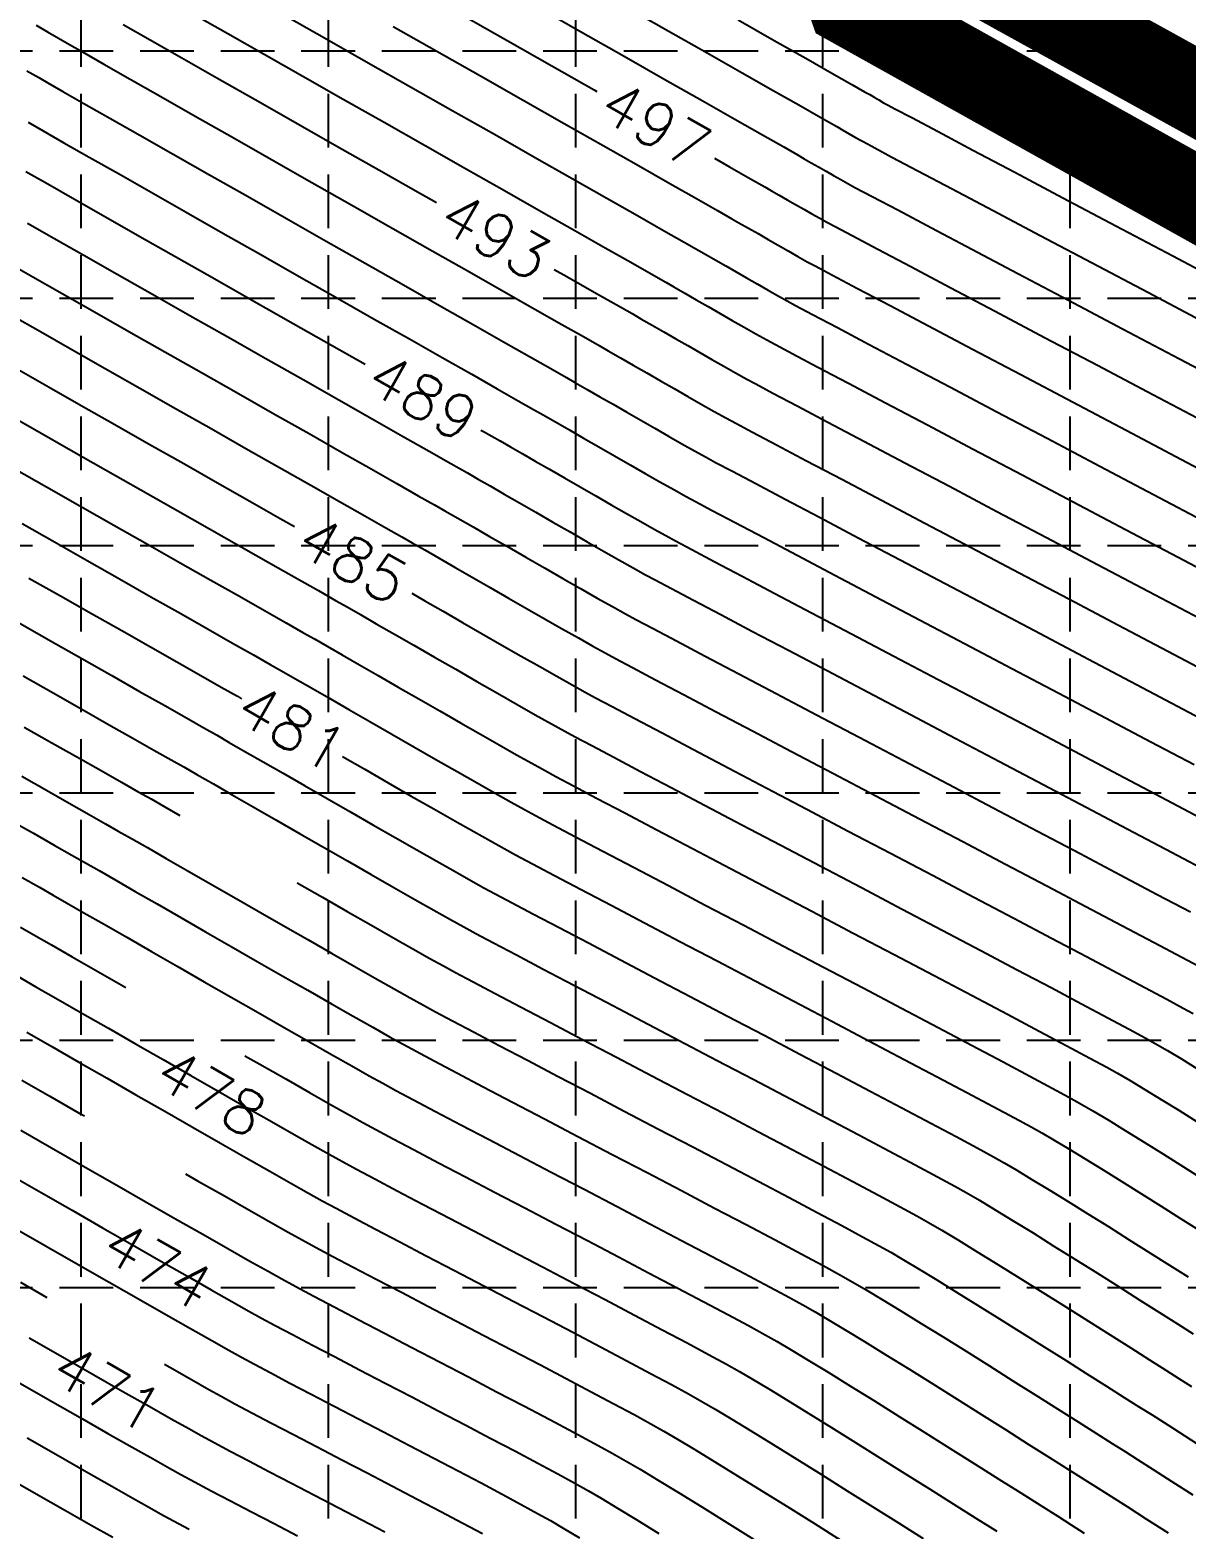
# Model space of a CAD drawing. Header units: feet. Extents: x 2414608 to 4831854, y 6980761 to 13962729.
# Drawn here: x 2415292.7 to 2415454, y 6981142.6 to 6981351.8 of the extents above; entities that cross this region are included whole.
import ezdxf

# ---------------------------------------------------------------- set-up
doc = ezdxf.new("R2010")
doc.units = ezdxf.units.FT
doc.header["$LTSCALE"] = 40
doc.header["$MEASUREMENT"] = 0
doc.linetypes.add('DASHED2', pattern=[0.375, 0.25, -0.125])
doc.linetypes.add('HIDDEN', pattern=[0.375, 0.25, -0.125])
for name, color, linetype in [('E-CNTR-1', 11, 'CONTINUOUS'), ('E-CNTR-5', 13, 'CONTINUOUS'), ('GRID', 254, 'HIDDEN'), ('LIMITS OF DISTURBANCE', 1, 'DASHED2'), ('SILT FENCE', 200, 'CONTINUOUS')]:
    doc.layers.add(name, color=color, linetype=linetype)
doc.styles.add('l80', font='simplex.shx', dxfattribs={"height": 3.2})

msp = doc.modelspace()

# ---------------------------------------------------------------- linework, layer by layer
at = {"layer": 'E-CNTR-1', "color": 43, "flags": 128}
for points, elevation in [([(2415363.19, 6981355.11), (2415369.49, 6981351.53), (2415375.55, 6981348.09), (2415381.24, 6981344.85), (2415386.43, 6981341.9), (2415391.01, 6981339.3), (2415394.85, 6981337.12), (2415397.83, 6981335.43), (2415399.82, 6981334.3), (2415400.7, 6981333.8), (2415401.67, 6981333.24), (2415402.69, 6981332.66), (2415403.73, 6981332.06), (2415404.77, 6981331.46), (2415405.79, 6981330.88), (2415406.77, 6981330.34), (2415407.77, 6981329.8), (2415410.15, 6981328.54), (2415413.75, 6981326.64), (2415418.44, 6981324.16), (2415424.06, 6981321.19), (2415430.48, 6981317.8), (2415437.55, 6981314.07), (2415445.11, 6981310.07), (2415453.04, 6981305.88), (2415461.18, 6981301.58)], 956.16), ([(2415315.56, 6981353.93), (2415320.24, 6981351.28), (2415325.33, 6981348.38), (2415330.74, 6981345.31), (2415336.36, 6981342.12), (2415342.08, 6981338.87), (2415347.81, 6981335.62), (2415353.44, 6981332.42), (2415358.87, 6981329.34), (2415363.99, 6981326.43), (2415368.7, 6981323.76), (2415372.89, 6981321.37), (2415376.47, 6981319.34), (2415379.33, 6981317.72), (2415381.36, 6981316.56), (2415382.47, 6981315.94), (2415384.02, 6981315.05), (2415385.63, 6981314.12), (2415387.29, 6981313.16), (2415388.96, 6981312.2), (2415390.64, 6981311.24), (2415392.3, 6981310.29), (2415393.92, 6981309.38), (2415395.48, 6981308.51), (2415396.69, 6981307.86), (2415399.08, 6981306.59), (2415402.51, 6981304.77), (2415406.87, 6981302.47), (2415412.03, 6981299.75), (2415417.87, 6981296.67), (2415424.26, 6981293.29), (2415431.08, 6981289.7), (2415438.21, 6981285.94), (2415445.51, 6981282.08), (2415452.88, 6981278.2), (2415460.18, 6981274.35)], 948.48), ([(2415353.09, 6981353.78), (2415359.34, 6981350.23), (2415365.48, 6981346.75), (2415371.38, 6981343.4), (2415371.74, 6981343.19)], 954.24), ([(2415375.91, 6981354.94), (2415381.71, 6981351.64), (2415387.13, 6981348.56), (2415392.04, 6981345.77), (2415396.35, 6981343.33), (2415399.94, 6981341.29), (2415402.69, 6981339.72), (2415404.5, 6981338.7), (2415405.26, 6981338.27), (2415406.09, 6981337.79), (2415406.97, 6981337.28), (2415407.86, 6981336.77), (2415408.74, 6981336.27), (2415409.59, 6981335.8), (2415410.54, 6981335.29), (2415412.92, 6981334.03), (2415416.56, 6981332.1), (2415421.33, 6981329.58), (2415427.07, 6981326.55), (2415433.63, 6981323.08), (2415440.87, 6981319.26), (2415448.62, 6981315.16), (2415456.75, 6981310.87)], 958.08), ([(2415293.5, 6981352.41), (2415295.08, 6981351.48), (2415296.61, 6981350.6), (2415297.82, 6981349.9), (2415299.97, 6981348.68), (2415302.94, 6981346.99), (2415306.63, 6981344.89), (2415310.93, 6981342.45), (2415315.72, 6981339.73), (2415320.9, 6981336.78), (2415326.36, 6981333.69), (2415331.99, 6981330.49), (2415337.67, 6981327.26), (2415343.3, 6981324.07), (2415348.77, 6981320.96), (2415353.97, 6981318.01), (2415358.79, 6981315.27), (2415363.12, 6981312.81), (2415366.85, 6981310.69), (2415369.87, 6981308.98), (2415372.08, 6981307.73), (2415373.35, 6981307), (2415375.04, 6981306.04), (2415376.84, 6981305), (2415378.71, 6981303.93), (2415380.62, 6981302.83), (2415382.55, 6981301.72), (2415384.46, 6981300.62), (2415386.33, 6981299.55), (2415388.14, 6981298.54), (2415389.84, 6981297.59), (2415391.13, 6981296.9), (2415393.49, 6981295.65), (2415396.82, 6981293.88), (2415401, 6981291.67), (2415405.92, 6981289.08), (2415411.46, 6981286.16), (2415417.52, 6981282.96), (2415423.96, 6981279.57), (2415430.69, 6981276.02), (2415437.59, 6981272.39), (2415444.54, 6981268.72), (2415451.43, 6981265.09), (2415458.14, 6981261.55)], 944.64), ([(2415305.66, 6981352.5), (2415309.42, 6981350.36), (2415313.82, 6981347.86), (2415318.74, 6981345.07), (2415324.07, 6981342.04), (2415329.69, 6981338.85), (2415335.48, 6981335.56), (2415341.34, 6981332.23), (2415347.15, 6981328.94), (2415349.38, 6981327.67)], 946.56), ([(2415343.35, 6981352.26), (2415349.42, 6981348.81), (2415355.5, 6981345.36), (2415361.46, 6981341.97), (2415367.21, 6981338.71), (2415372.61, 6981335.64), (2415377.56, 6981332.83), (2415381.95, 6981330.34), (2415385.66, 6981328.23), (2415388.58, 6981326.57), (2415390.59, 6981325.43), (2415391.58, 6981324.87), (2415392.89, 6981324.12), (2415394.25, 6981323.34), (2415395.64, 6981322.53), (2415397.05, 6981321.72), (2415398.44, 6981320.93), (2415399.81, 6981320.15), (2415401.12, 6981319.42), (2415402.23, 6981318.83), (2415404.61, 6981317.57), (2415408.13, 6981315.71), (2415412.66, 6981313.31), (2415418.05, 6981310.47), (2415424.18, 6981307.23), (2415430.9, 6981303.68), (2415438.1, 6981299.88), (2415445.62, 6981295.91), (2415453.35, 6981291.83), (2415461.14, 6981287.72)], 952.32), ([(2415405.44, 6981352.27), (2415409.14, 6981350.17), (2415411.94, 6981348.58), (2415413.73, 6981347.57), (2415414.37, 6981347.2), (2415414.65, 6981347.04), (2415414.94, 6981346.87), (2415415.23, 6981346.71), (2415416.08, 6981346.26), (2415418.45, 6981345.01), (2415422.18, 6981343.03), (2415427.12, 6981340.42), (2415433.09, 6981337.27), (2415439.94, 6981333.64), (2415447.51, 6981329.64), (2415455.64, 6981325.34)], 961.92), ([(2415292.22, 6981346.06), (2415293.87, 6981345.1), (2415295.12, 6981344.39), (2415297.25, 6981343.17), (2415300.18, 6981341.5), (2415303.79, 6981339.45), (2415307.98, 6981337.07), (2415312.65, 6981334.42), (2415317.69, 6981331.56), (2415322.99, 6981328.55), (2415328.45, 6981325.44), (2415333.97, 6981322.31), (2415339.43, 6981319.21), (2415344.75, 6981316.19), (2415349.8, 6981313.32), (2415354.49, 6981310.66), (2415358.71, 6981308.27), (2415362.35, 6981306.2), (2415365.32, 6981304.51), (2415367.5, 6981303.27), (2415368.79, 6981302.54), (2415370.41, 6981301.61), (2415372.17, 6981300.6), (2415374.02, 6981299.54), (2415375.94, 6981298.43), (2415377.89, 6981297.31), (2415379.85, 6981296.19), (2415381.77, 6981295.09), (2415383.63, 6981294.03), (2415385.39, 6981293.04), (2415387.02, 6981292.14), (2415388.32, 6981291.44), (2415390.66, 6981290.2), (2415393.92, 6981288.47), (2415398.01, 6981286.31), (2415402.8, 6981283.78), (2415408.2, 6981280.93), (2415414.09, 6981277.83), (2415420.35, 6981274.53), (2415426.89, 6981271.09), (2415433.59, 6981267.56), (2415440.34, 6981264), (2415447.04, 6981260.47), (2415453.56, 6981257.03), (2415459.81, 6981253.73)], 942.72), ([(2415292.05, 6981332.01), (2415295.12, 6981330.27), (2415298.87, 6981328.13), (2415303.19, 6981325.68), (2415307.97, 6981322.96), (2415313.09, 6981320.06), (2415318.44, 6981317.02), (2415323.91, 6981313.91), (2415329.37, 6981310.81), (2415334.73, 6981307.77), (2415339.4, 6981305.12)], 938.88), ([(2415388.15, 6981333.87), (2415390.26, 6981332.68), (2415393.2, 6981331), (2415395.21, 6981329.87), (2415396.14, 6981329.33), (2415397.21, 6981328.72), (2415398.32, 6981328.08), (2415399.46, 6981327.42), (2415400.61, 6981326.76), (2415401.75, 6981326.11), (2415402.87, 6981325.48), (2415403.94, 6981324.88), (2415405, 6981324.32), (2415407.38, 6981323.06), (2415410.94, 6981321.17), (2415415.55, 6981318.74), (2415421.06, 6981315.83), (2415427.33, 6981312.51), (2415434.22, 6981308.87), (2415441.61, 6981304.98), (2415449.33, 6981300.9), (2415457.27, 6981296.71)], 954.24), ([(2415292.31, 6981324.81), (2415295.97, 6981322.73), (2415300.17, 6981320.34), (2415304.81, 6981317.7), (2415309.77, 6981314.88), (2415314.96, 6981311.94), (2415320.25, 6981308.93), (2415325.55, 6981305.92), (2415330.75, 6981302.98), (2415335.73, 6981300.15), (2415340.4, 6981297.5), (2415344.63, 6981295.1), (2415348.33, 6981293), (2415351.38, 6981291.26), (2415353.68, 6981289.96), (2415355.12, 6981289.14), (2415356.85, 6981288.15), (2415358.82, 6981287.02), (2415360.97, 6981285.78), (2415363.26, 6981284.47), (2415365.63, 6981283.11), (2415368.02, 6981281.73), (2415370.39, 6981280.37), (2415372.68, 6981279.07), (2415374.84, 6981277.84), (2415376.82, 6981276.73), (2415378.56, 6981275.76), (2415379.9, 6981275.04), (2415382.16, 6981273.84), (2415385.24, 6981272.21), (2415389.05, 6981270.2), (2415393.49, 6981267.85), (2415398.47, 6981265.23), (2415403.88, 6981262.38), (2415409.63, 6981259.36), (2415415.62, 6981256.2), (2415421.75, 6981252.98), (2415427.93, 6981249.72), (2415434.05, 6981246.5), (2415440.03, 6981243.35), (2415445.76, 6981240.33), (2415451.14, 6981237.48), (2415456.09, 6981234.87)], 936.96), ([(2415289.49, 6981319.35), (2415293.06, 6981317.32), (2415297.14, 6981315), (2415301.64, 6981312.45), (2415306.45, 6981309.71), (2415311.48, 6981306.86), (2415316.6, 6981303.95), (2415321.74, 6981301.04), (2415326.77, 6981298.18), (2415331.6, 6981295.44), (2415336.12, 6981292.87), (2415340.24, 6981290.54), (2415343.84, 6981288.49), (2415346.84, 6981286.79), (2415349.11, 6981285.5), (2415350.56, 6981284.67), (2415352.37, 6981283.64), (2415354.47, 6981282.44), (2415356.79, 6981281.1), (2415359.26, 6981279.68), (2415361.83, 6981278.2), (2415364.43, 6981276.71), (2415367.01, 6981275.24), (2415369.49, 6981273.82), (2415371.81, 6981272.5), (2415373.92, 6981271.32), (2415375.74, 6981270.31), (2415377.18, 6981269.53), (2415379.59, 6981268.25), (2415382.86, 6981266.52), (2415386.88, 6981264.39), (2415391.55, 6981261.93), (2415396.76, 6981259.19), (2415402.39, 6981256.22), (2415408.35, 6981253.09), (2415414.52, 6981249.84), (2415420.8, 6981246.54), (2415427.07, 6981243.24), (2415433.23, 6981239.99), (2415439.17, 6981236.86), (2415444.78, 6981233.9), (2415449.95, 6981231.17), (2415454.58, 6981228.72)], 935.04), ([(2415365.79, 6981318.35), (2415367.54, 6981317.36), (2415371.36, 6981315.19), (2415374.44, 6981313.44), (2415376.66, 6981312.18), (2415377.91, 6981311.47), (2415379.47, 6981310.58), (2415381.09, 6981309.65), (2415382.75, 6981308.69), (2415384.43, 6981307.72), (2415386.12, 6981306.75), (2415387.8, 6981305.78), (2415389.46, 6981304.84), (2415391.09, 6981303.92), (2415392.66, 6981303.05), (2415393.93, 6981302.37), (2415396.31, 6981301.1), (2415399.7, 6981299.31), (2415403.98, 6981297.05), (2415409.02, 6981294.39), (2415414.72, 6981291.38), (2415420.94, 6981288.1), (2415427.57, 6981284.6), (2415434.5, 6981280.95), (2415441.6, 6981277.21), (2415448.75, 6981273.44), (2415455.84, 6981269.7)], 946.56), ([(2415290.15, 6981311.92), (2415294.11, 6981309.67), (2415298.47, 6981307.19), (2415303.13, 6981304.54), (2415307.99, 6981301.79), (2415312.95, 6981298.97), (2415317.92, 6981296.15), (2415322.79, 6981293.39), (2415327.46, 6981290.73), (2415331.85, 6981288.24), (2415335.85, 6981285.97), (2415339.36, 6981283.98), (2415342.29, 6981282.32), (2415344.54, 6981281.04), (2415346, 6981280.21), (2415347.73, 6981279.22), (2415349.73, 6981278.07), (2415351.96, 6981276.79), (2415354.36, 6981275.41), (2415356.87, 6981273.97), (2415359.44, 6981272.49), (2415362.01, 6981271.02), (2415364.53, 6981269.58), (2415366.93, 6981268.21), (2415369.17, 6981266.94), (2415371.19, 6981265.81), (2415372.92, 6981264.85), (2415374.37, 6981264.07), (2415376.74, 6981262.8), (2415379.94, 6981261.11), (2415383.86, 6981259.04), (2415388.4, 6981256.65), (2415393.46, 6981253.98), (2415398.93, 6981251.11), (2415404.7, 6981248.07), (2415410.68, 6981244.93), (2415416.75, 6981241.73), (2415422.83, 6981238.53), (2415428.79, 6981235.39), (2415434.55, 6981232.36), (2415439.99, 6981229.49), (2415445.01, 6981226.84), (2415449.51, 6981224.45), (2415453.38, 6981222.4), (2415456.53, 6981220.72)], 933.12), ([(2415289.22, 6981298.34), (2415293.65, 6981295.82), (2415298.34, 6981293.16), (2415303.2, 6981290.4), (2415308.11, 6981287.61), (2415312.97, 6981284.85), (2415317.68, 6981282.18), (2415322.14, 6981279.65), (2415326.23, 6981277.33), (2415329.86, 6981275.27), (2415332.91, 6981273.54), (2415335.29, 6981272.18), (2415336.89, 6981271.28), (2415338.75, 6981270.21), (2415340.98, 6981268.93), (2415343.5, 6981267.49), (2415346.23, 6981265.92), (2415349.11, 6981264.26), (2415352.06, 6981262.57), (2415355.02, 6981260.87), (2415357.9, 6981259.23), (2415360.64, 6981257.67), (2415363.16, 6981256.23), (2415365.4, 6981254.98), (2415367.28, 6981253.93), (2415368.74, 6981253.14), (2415371.05, 6981251.92), (2415374.11, 6981250.29), (2415377.83, 6981248.33), (2415382.11, 6981246.08), (2415386.86, 6981243.57), (2415391.99, 6981240.88), (2415397.4, 6981238.04), (2415402.99, 6981235.1), (2415408.67, 6981232.11), (2415414.35, 6981229.12), (2415419.92, 6981226.19), (2415425.31, 6981223.35), (2415430.41, 6981220.66), (2415435.13, 6981218.17), (2415439.37, 6981215.92), (2415443.03, 6981213.97), (2415446.04, 6981212.37), (2415448.28, 6981211.15), (2415449.67, 6981210.38), (2415451.36, 6981209.39), (2415453.31, 6981208.22), (2415455.47, 6981206.9)], 929.28), ([(2415355.56, 6981295.95), (2415355.93, 6981295.74), (2415358.25, 6981294.42), (2415359.68, 6981293.61), (2415361.32, 6981292.67), (2415363.16, 6981291.61), (2415365.15, 6981290.47), (2415367.25, 6981289.26), (2415369.42, 6981288.01), (2415371.61, 6981286.75), (2415373.77, 6981285.51), (2415375.88, 6981284.31), (2415377.88, 6981283.18), (2415379.73, 6981282.14), (2415381.38, 6981281.22), (2415382.71, 6981280.51), (2415384.99, 6981279.29), (2415388.14, 6981277.63), (2415392.04, 6981275.56), (2415396.6, 6981273.16), (2415401.71, 6981270.46), (2415407.28, 6981267.53), (2415413.2, 6981264.41), (2415419.38, 6981261.16), (2415425.7, 6981257.84), (2415432.07, 6981254.48), (2415438.38, 6981251.16), (2415444.54, 6981247.91), (2415450.44, 6981244.8), (2415455.98, 6981241.87)], 938.88), ([(2415290.43, 6981290.6), (2415294.95, 6981288.02), (2415299.63, 6981285.37), (2415304.37, 6981282.68), (2415309.06, 6981280.02), (2415313.61, 6981277.44), (2415317.91, 6981275), (2415321.87, 6981272.75), (2415325.39, 6981270.75), (2415328.38, 6981269.06), (2415330.72, 6981267.72), (2415332.33, 6981266.81), (2415334.1, 6981265.8), (2415336.22, 6981264.58), (2415338.63, 6981263.2), (2415341.25, 6981261.69), (2415344.04, 6981260.09), (2415346.92, 6981258.44), (2415349.83, 6981256.77), (2415352.71, 6981255.12), (2415355.5, 6981253.53), (2415358.13, 6981252.03), (2415360.55, 6981250.66), (2415362.68, 6981249.47), (2415364.46, 6981248.48), (2415366.03, 6981247.63), (2415368.48, 6981246.32), (2415371.72, 6981244.61), (2415375.64, 6981242.54), (2415380.13, 6981240.17), (2415385.09, 6981237.57), (2415390.42, 6981234.77), (2415396, 6981231.83), (2415401.73, 6981228.82), (2415407.52, 6981225.78), (2415413.24, 6981222.77), (2415418.81, 6981219.84), (2415424.1, 6981217.05), (2415429.03, 6981214.45), (2415433.47, 6981212.09), (2415437.34, 6981210.04), (2415440.52, 6981208.34), (2415442.9, 6981207.05), (2415444.39, 6981206.22), (2415446.15, 6981205.19), (2415448.2, 6981203.96), (2415450.48, 6981202.57), (2415452.94, 6981201.05), (2415455.51, 6981199.44)], 927.36), ([(2415291.57, 6981282.89), (2415296.07, 6981280.34), (2415300.63, 6981277.75), (2415305.15, 6981275.18), (2415309.53, 6981272.7), (2415313.68, 6981270.34), (2415317.52, 6981268.17), (2415320.93, 6981266.23), (2415323.85, 6981264.57), (2415326.16, 6981263.26), (2415327.77, 6981262.34), (2415329.61, 6981261.3), (2415331.82, 6981260.03), (2415334.36, 6981258.57), (2415337.13, 6981256.98), (2415340.08, 6981255.28), (2415343.14, 6981253.53), (2415346.23, 6981251.75), (2415349.29, 6981250), (2415352.24, 6981248.32), (2415355.03, 6981246.73), (2415357.56, 6981245.3), (2415359.79, 6981244.04), (2415361.64, 6981243.02), (2415363.21, 6981242.17), (2415365.63, 6981240.88), (2415368.79, 6981239.21), (2415372.6, 6981237.2), (2415376.95, 6981234.91), (2415381.74, 6981232.39), (2415386.88, 6981229.69), (2415392.26, 6981226.86), (2415397.79, 6981223.96), (2415403.37, 6981221.03), (2415408.89, 6981218.12), (2415414.26, 6981215.3), (2415419.37, 6981212.61), (2415424.13, 6981210.09), (2415428.43, 6981207.81), (2415432.18, 6981205.82), (2415435.28, 6981204.16), (2415437.63, 6981202.89), (2415439.12, 6981202.06), (2415440.94, 6981201), (2415443.09, 6981199.7), (2415445.49, 6981198.23), (2415448.1, 6981196.62), (2415450.83, 6981194.92), (2415453.62, 6981193.17), (2415456.42, 6981191.41)], 925.44), ([(2415292.51, 6981275.3), (2415296.89, 6981272.82), (2415301.24, 6981270.35), (2415305.46, 6981267.96), (2415309.46, 6981265.69), (2415313.16, 6981263.59), (2415316.48, 6981261.7), (2415319.31, 6981260.09), (2415321.59, 6981258.8), (2415322.18, 6981258.47)], 923.52), ([(2415291.68, 6981261.67), (2415295.87, 6981259.29), (2415299.88, 6981257.02), (2415303.62, 6981254.89), (2415307.01, 6981252.97), (2415309.94, 6981251.31), (2415312.34, 6981249.95), (2415314.1, 6981248.95), (2415315.95, 6981247.89), (2415318.24, 6981246.58), (2415320.88, 6981245.06), (2415323.81, 6981243.38), (2415326.96, 6981241.57), (2415330.25, 6981239.68), (2415333.61, 6981237.75), (2415336.98, 6981235.83), (2415340.27, 6981233.94), (2415343.43, 6981232.14), (2415346.36, 6981230.47), (2415349.02, 6981228.97), (2415351.31, 6981227.68), (2415353.18, 6981226.65), (2415354.87, 6981225.73), (2415357.35, 6981224.41), (2415360.52, 6981222.73), (2415364.28, 6981220.75), (2415368.53, 6981218.52), (2415373.17, 6981216.08), (2415378.11, 6981213.49), (2415383.23, 6981210.8), (2415388.45, 6981208.06), (2415393.67, 6981205.33), (2415398.78, 6981202.64), (2415403.68, 6981200.06), (2415408.29, 6981197.63), (2415412.49, 6981195.41), (2415416.19, 6981193.44), (2415419.29, 6981191.78), (2415421.7, 6981190.47), (2415423.3, 6981189.58), (2415425.13, 6981188.51), (2415427.34, 6981187.18), (2415429.86, 6981185.64), (2415432.61, 6981183.94), (2415435.53, 6981182.12), (2415438.55, 6981180.23), (2415441.61, 6981178.32), (2415444.62, 6981176.42), (2415447.53, 6981174.58), (2415450.27, 6981172.85), (2415452.76, 6981171.27), (2415454.94, 6981169.89)], 919.68), ([(2415291.85, 6981254.52), (2415295.7, 6981252.33), (2415299.3, 6981250.29), (2415302.57, 6981248.44), (2415305.42, 6981246.82), (2415307.77, 6981245.48), (2415309.54, 6981244.48), (2415311.45, 6981243.39), (2415313.56, 6981242.18)], 917.76), ([(2415336.26, 6981250.39), (2415339.36, 6981248.62), (2415342.63, 6981246.74), (2415345.86, 6981244.89), (2415348.99, 6981243.11), (2415351.92, 6981241.44), (2415354.59, 6981239.93), (2415356.91, 6981238.62), (2415358.82, 6981237.56), (2415360.4, 6981236.71), (2415362.77, 6981235.44), (2415365.86, 6981233.81), (2415369.55, 6981231.86), (2415373.76, 6981229.65), (2415378.39, 6981227.22), (2415383.34, 6981224.61), (2415388.53, 6981221.89), (2415393.85, 6981219.09), (2415399.22, 6981216.27), (2415404.54, 6981213.48), (2415409.71, 6981210.76), (2415414.64, 6981208.16), (2415419.23, 6981205.74), (2415423.39, 6981203.53), (2415427.03, 6981201.6), (2415430.05, 6981199.98), (2415432.35, 6981198.73), (2415433.85, 6981197.9), (2415435.57, 6981196.89), (2415437.61, 6981195.67), (2415439.9, 6981194.27), (2415442.39, 6981192.73), (2415445.02, 6981191.1), (2415447.74, 6981189.4), (2415450.48, 6981187.67), (2415453.19, 6981185.97), (2415455.81, 6981184.31)], 923.52), ([(2415291.53, 6981247.65), (2415294.98, 6981245.69), (2415298.13, 6981243.9), (2415300.9, 6981242.33), (2415303.21, 6981241.02), (2415304.98, 6981240.01), (2415306.8, 6981238.98), (2415309.05, 6981237.69), (2415311.67, 6981236.19), (2415314.59, 6981234.51), (2415317.75, 6981232.7), (2415321.08, 6981230.79), (2415324.5, 6981228.82), (2415327.97, 6981226.84), (2415331.4, 6981224.87), (2415334.73, 6981222.97), (2415337.89, 6981221.17), (2415340.82, 6981219.5), (2415343.45, 6981218.01), (2415345.71, 6981216.74), (2415347.54, 6981215.73), (2415349.24, 6981214.81), (2415351.62, 6981213.54), (2415354.61, 6981211.96), (2415358.12, 6981210.11), (2415362.06, 6981208.04), (2415366.34, 6981205.79), (2415370.88, 6981203.42), (2415375.58, 6981200.95), (2415380.37, 6981198.44), (2415385.15, 6981195.94), (2415389.84, 6981193.47), (2415394.34, 6981191.1), (2415398.59, 6981188.87), (2415402.47, 6981186.81), (2415405.92, 6981184.97), (2415408.84, 6981183.41), (2415411.15, 6981182.15), (2415412.75, 6981181.26), (2415414.54, 6981180.21), (2415416.71, 6981178.91), (2415419.2, 6981177.39), (2415421.94, 6981175.7), (2415424.87, 6981173.88), (2415427.93, 6981171.97), (2415431.05, 6981170.02), (2415434.17, 6981168.06), (2415437.22, 6981166.13), (2415440.14, 6981164.29), (2415442.87, 6981162.57), (2415445.33, 6981161.01), (2415447.47, 6981159.65), (2415449.22, 6981158.55), (2415450.9, 6981157.48), (2415453.02, 6981156.13), (2415455.51, 6981154.53)], 915.84), ([(2415289.8, 6981241.58), (2415293.12, 6981239.7), (2415296.05, 6981238.03), (2415298.51, 6981236.63), (2415300.42, 6981235.55), (2415302.29, 6981234.48), (2415304.61, 6981233.15), (2415307.34, 6981231.59), (2415310.38, 6981229.84), (2415313.68, 6981227.95), (2415317.15, 6981225.96), (2415320.74, 6981223.9), (2415324.36, 6981221.83), (2415327.94, 6981219.78), (2415331.42, 6981217.79), (2415334.72, 6981215.91), (2415337.77, 6981214.17), (2415340.51, 6981212.63), (2415342.84, 6981211.31), (2415344.72, 6981210.27), (2415346.54, 6981209.29), (2415349.07, 6981207.94), (2415352.22, 6981206.27), (2415355.9, 6981204.34), (2415360, 6981202.19), (2415364.43, 6981199.86), (2415369.1, 6981197.42), (2415373.9, 6981194.9), (2415378.75, 6981192.36), (2415383.54, 6981189.85), (2415388.18, 6981187.41), (2415392.57, 6981185.1), (2415396.62, 6981182.96), (2415400.24, 6981181.04), (2415403.31, 6981179.39), (2415405.76, 6981178.06), (2415407.48, 6981177.1), (2415409.31, 6981176.02), (2415411.56, 6981174.67), (2415414.15, 6981173.09), (2415417.01, 6981171.33), (2415420.07, 6981169.43), (2415423.27, 6981167.43), (2415426.54, 6981165.39), (2415429.8, 6981163.33), (2415432.99, 6981161.32), (2415436.05, 6981159.4), (2415438.89, 6981157.6), (2415441.45, 6981155.98), (2415443.66, 6981154.58), (2415445.46, 6981153.44), (2415447.19, 6981152.35), (2415449.38, 6981150.95), (2415451.98, 6981149.28), (2415454.9, 6981147.41)], 913.92), ([(2415329.93, 6981232.79), (2415333.46, 6981230.77), (2415336.91, 6981228.79), (2415340.22, 6981226.91), (2415343.29, 6981225.16), (2415346.06, 6981223.59), (2415348.44, 6981222.25), (2415350.36, 6981221.19), (2415352.05, 6981220.27), (2415354.49, 6981218.97), (2415357.57, 6981217.34), (2415361.2, 6981215.43), (2415365.3, 6981213.28), (2415369.76, 6981210.94), (2415374.49, 6981208.45), (2415379.41, 6981205.88), (2415384.41, 6981203.25), (2415389.41, 6981200.63), (2415394.31, 6981198.06), (2415399.01, 6981195.58), (2415403.44, 6981193.25), (2415407.48, 6981191.11), (2415411.06, 6981189.21), (2415414.07, 6981187.59), (2415416.42, 6981186.31), (2415418.03, 6981185.42), (2415419.91, 6981184.31), (2415422.21, 6981182.93), (2415424.83, 6981181.33), (2415427.72, 6981179.55), (2415430.79, 6981177.64), (2415433.96, 6981175.65), (2415437.17, 6981173.64), (2415440.34, 6981171.64), (2415443.4, 6981169.71), (2415446.26, 6981167.9), (2415448.87, 6981166.25), (2415451.13, 6981164.82), (2415452.98, 6981163.65), (2415454.74, 6981162.53)], 917.76), ([(2415291.31, 6981226.62), (2415293.2, 6981225.53), (2415295.64, 6981224.14), (2415298.54, 6981222.48), (2415301.81, 6981220.6), (2415305.37, 6981218.55), (2415306.01, 6981218.19)], 910.08), ([(2415290.77, 6981219.85), (2415293.49, 6981218.29), (2415296.58, 6981216.52), (2415299.97, 6981214.57), (2415303.59, 6981212.49), (2415307.37, 6981210.33), (2415311.23, 6981208.12), (2415315.09, 6981205.91), (2415318.89, 6981203.73), (2415322.56, 6981201.64), (2415326.01, 6981199.67), (2415329.18, 6981197.87), (2415331.99, 6981196.28), (2415334.38, 6981194.94), (2415336.26, 6981193.9), (2415338.2, 6981192.85), (2415340.77, 6981191.48), (2415343.87, 6981189.84), (2415347.41, 6981187.98), (2415351.3, 6981185.94), (2415355.46, 6981183.77), (2415359.78, 6981181.51), (2415364.19, 6981179.2), (2415368.6, 6981176.9), (2415372.9, 6981174.65), (2415377.02, 6981172.48), (2415380.86, 6981170.45), (2415384.33, 6981168.61), (2415387.35, 6981166.99), (2415389.82, 6981165.64), (2415391.66, 6981164.61), (2415393.49, 6981163.54), (2415395.75, 6981162.18), (2415398.39, 6981160.58), (2415401.32, 6981158.77), (2415404.49, 6981156.81), (2415407.83, 6981154.73), (2415411.26, 6981152.58), (2415414.73, 6981150.41), (2415418.16, 6981148.25), (2415421.49, 6981146.15), (2415424.64, 6981144.16), (2415427.56, 6981142.32)], 908.16), ([(2415292.2, 6981211.95), (2415295.71, 6981209.94), (2415299.47, 6981207.78), (2415303.4, 6981205.53), (2415307.42, 6981203.22), (2415311.45, 6981200.92), (2415315.41, 6981198.65), (2415319.23, 6981196.47), (2415322.83, 6981194.42), (2415326.13, 6981192.55), (2415329.05, 6981190.89), (2415331.51, 6981189.51), (2415333.44, 6981188.44), (2415335.38, 6981187.39), (2415337.88, 6981186.06), (2415340.86, 6981184.48), (2415344.25, 6981182.71), (2415347.95, 6981180.77), (2415351.89, 6981178.71), (2415355.98, 6981176.57), (2415360.15, 6981174.4), (2415364.31, 6981172.22), (2415368.38, 6981170.09), (2415372.28, 6981168.04), (2415375.93, 6981166.11), (2415379.25, 6981164.35), (2415382.15, 6981162.79), (2415384.56, 6981161.48), (2415386.39, 6981160.45), (2415388.26, 6981159.36), (2415390.59, 6981157.96), (2415393.31, 6981156.3), (2415396.35, 6981154.42), (2415399.64, 6981152.39), (2415403.11, 6981150.23), (2415406.68, 6981147.99), (2415410.28, 6981145.73), (2415413.85, 6981143.49), (2415417.3, 6981141.31)], 906.24), ([(2415322.64, 6981208.66), (2415324.73, 6981207.47), (2415328.33, 6981205.42), (2415331.65, 6981203.53), (2415334.6, 6981201.86), (2415337.1, 6981200.45), (2415339.08, 6981199.36), (2415340.89, 6981198.38), (2415343.32, 6981197.08), (2415346.27, 6981195.52), (2415349.66, 6981193.74), (2415353.42, 6981191.77), (2415357.45, 6981189.65), (2415361.69, 6981187.44), (2415366.04, 6981185.16), (2415370.43, 6981182.87), (2415374.77, 6981180.59), (2415378.98, 6981178.38), (2415382.98, 6981176.28), (2415386.68, 6981174.32), (2415390.01, 6981172.55), (2415392.89, 6981171.01), (2415395.22, 6981169.74), (2415396.93, 6981168.78), (2415398.86, 6981167.64), (2415401.26, 6981166.2), (2415404.04, 6981164.5), (2415407.14, 6981162.59), (2415410.47, 6981160.53), (2415413.95, 6981158.35), (2415417.51, 6981156.12), (2415421.07, 6981153.89), (2415424.54, 6981151.7), (2415427.85, 6981149.61), (2415430.93, 6981147.67), (2415433.69, 6981145.92), (2415436.06, 6981144.43), (2415437.95, 6981143.23), (2415439.76, 6981142.08)], 910.08), ([(2415291.51, 6981205.27), (2415295.42, 6981203.02), (2415299.52, 6981200.67), (2415300.24, 6981200.26)], 904.32), ([(2415289.96, 6981192.01), (2415294.21, 6981189.57), (2415298.52, 6981187.1), (2415302.79, 6981184.66), (2415306.95, 6981182.28), (2415310.92, 6981180.02), (2415314.61, 6981177.91), (2415317.95, 6981176.02), (2415320.84, 6981174.38), (2415323.21, 6981173.05), (2415324.98, 6981172.07), (2415326.87, 6981171.04), (2415329.26, 6981169.77), (2415332.07, 6981168.29), (2415335.22, 6981166.64), (2415338.62, 6981164.86), (2415342.22, 6981162.99), (2415345.93, 6981161.06), (2415349.68, 6981159.1), (2415353.39, 6981157.16), (2415356.98, 6981155.28), (2415360.38, 6981153.49), (2415363.52, 6981151.82), (2415366.31, 6981150.33), (2415368.69, 6981149.03), (2415370.57, 6981147.97), (2415372.35, 6981146.93), (2415374.63, 6981145.56), (2415377.33, 6981143.91), (2415380.39, 6981142.03)], 900.48), ([(2415314.33, 6981192.2), (2415316.04, 6981191.23), (2415319.78, 6981189.1), (2415323.19, 6981187.16), (2415326.19, 6981185.46), (2415328.69, 6981184.05), (2415330.62, 6981182.99), (2415332.51, 6981181.96), (2415334.91, 6981180.68), (2415337.75, 6981179.18), (2415340.97, 6981177.49), (2415344.47, 6981175.66), (2415348.19, 6981173.72), (2415352.06, 6981171.7), (2415356, 6981169.64), (2415359.93, 6981167.59), (2415363.79, 6981165.57), (2415367.49, 6981163.63), (2415370.96, 6981161.79), (2415374.14, 6981160.11), (2415376.94, 6981158.6), (2415379.29, 6981157.32), (2415381.11, 6981156.29), (2415383.02, 6981155.17), (2415385.42, 6981153.73), (2415388.23, 6981152.02), (2415391.38, 6981150.08), (2415394.79, 6981147.96), (2415398.39, 6981145.72), (2415402.1, 6981143.41), (2415405.84, 6981141.06)], 904.32), ([(2415290.45, 6981184.65), (2415294.92, 6981182.09), (2415299.37, 6981179.55), (2415303.69, 6981177.08), (2415307.8, 6981174.73), (2415311.62, 6981172.56), (2415315.05, 6981170.61), (2415318.01, 6981168.94), (2415320.41, 6981167.59), (2415322.16, 6981166.61), (2415323.99, 6981165.62), (2415326.27, 6981164.41), (2415328.93, 6981163), (2415331.9, 6981161.45), (2415335.12, 6981159.77), (2415338.51, 6981158), (2415342, 6981156.19), (2415345.52, 6981154.35), (2415349.01, 6981152.53), (2415352.39, 6981150.76), (2415355.6, 6981149.07), (2415358.56, 6981147.49), (2415361.21, 6981146.07), (2415363.48, 6981144.83), (2415365.29, 6981143.81), (2415367.05, 6981142.78), (2415369.35, 6981141.4)], 898.56), ([(2415291.33, 6981177.07), (2415295.02, 6981174.96)], 896.64), ([(2415292.52, 6981169.32), (2415297.17, 6981166.67), (2415301.57, 6981164.16), (2415305.63, 6981161.84), (2415309.26, 6981159.78), (2415312.35, 6981158.03), (2415314.8, 6981156.65), (2415316.52, 6981155.7), (2415318.34, 6981154.71), (2415320.59, 6981153.51), (2415323.19, 6981152.15), (2415326.06, 6981150.64), (2415329.15, 6981149.04), (2415332.37, 6981147.36), (2415335.66, 6981145.65), (2415338.95, 6981143.93), (2415342.17, 6981142.25)], 894.72), ([(2415311.41, 6981165.62), (2415312.15, 6981165.2), (2415315.18, 6981163.49), (2415317.6, 6981162.12), (2415319.34, 6981161.16), (2415321.24, 6981160.12), (2415323.61, 6981158.86), (2415326.37, 6981157.41), (2415329.43, 6981155.81), (2415332.73, 6981154.09), (2415336.18, 6981152.29), (2415339.71, 6981150.46), (2415343.24, 6981148.62), (2415346.68, 6981146.82), (2415349.97, 6981145.09), (2415353.03, 6981143.47), (2415355.78, 6981142)], 896.64), ([(2415292.25, 6981155.35), (2415296.58, 6981152.88), (2415300.55, 6981150.62), (2415304.06, 6981148.62), (2415307.01, 6981146.95), (2415309.31, 6981145.65), (2415310.87, 6981144.78), (2415312.69, 6981143.8), (2415314.88, 6981142.64)], 890.88), ([(2415289.05, 6981150.11), (2415293.51, 6981147.56), (2415297.59, 6981145.24), (2415301.18, 6981143.2), (2415304.19, 6981141.49)], 888.96)]:
    msp.add_lwpolyline(points, dxfattribs=dict(at, elevation=elevation))
at = {"layer": 'E-CNTR-5', "color": 7, "flags": 128}
for points, elevation in [([(2415328.49, 6981353.64), (2415334.06, 6981350.48), (2415339.85, 6981347.19), (2415345.75, 6981343.84), (2415351.65, 6981340.49), (2415357.45, 6981337.2), (2415363.04, 6981334.03), (2415368.3, 6981331.04), (2415373.13, 6981328.29), (2415377.42, 6981325.86), (2415381.07, 6981323.79), (2415383.95, 6981322.15), (2415385.98, 6981321), (2415387.03, 6981320.4), (2415388.37, 6981319.63), (2415389.77, 6981318.83), (2415391.2, 6981318), (2415392.65, 6981317.16), (2415394.11, 6981316.33), (2415395.54, 6981315.51), (2415396.95, 6981314.72), (2415398.3, 6981313.97), (2415399.46, 6981313.34), (2415401.85, 6981312.08), (2415405.32, 6981310.24), (2415409.76, 6981307.89), (2415415.04, 6981305.11), (2415421.02, 6981301.95), (2415427.58, 6981298.49), (2415434.59, 6981294.79), (2415441.92, 6981290.92), (2415449.43, 6981286.96), (2415457.01, 6981282.96)], 950.4), ([(2415391.47, 6981353.15), (2415396.5, 6981350.29), (2415400.89, 6981347.8), (2415404.54, 6981345.73), (2415407.32, 6981344.15), (2415409.11, 6981343.13), (2415409.82, 6981342.73), (2415410.45, 6981342.37), (2415411.11, 6981341.99), (2415411.77, 6981341.61), (2415412.41, 6981341.25), (2415413.31, 6981340.77), (2415415.68, 6981339.52), (2415419.37, 6981337.57), (2415424.22, 6981335), (2415430.08, 6981331.91), (2415436.78, 6981328.36), (2415444.19, 6981324.45), (2415452.13, 6981320.25), (2415460.46, 6981315.85)], 960), ([(2415292.4, 6981338.87), (2415294.51, 6981337.67), (2415297.38, 6981336.03), (2415300.91, 6981334.03), (2415305, 6981331.71), (2415309.54, 6981329.13), (2415314.43, 6981326.35), (2415319.58, 6981323.43), (2415324.88, 6981320.42), (2415330.23, 6981317.38), (2415335.54, 6981314.36), (2415340.7, 6981311.43), (2415345.61, 6981308.65), (2415350.18, 6981306.06), (2415354.29, 6981303.72), (2415357.85, 6981301.7), (2415360.76, 6981300.04), (2415362.93, 6981298.82), (2415364.24, 6981298.07), (2415365.96, 6981297.09), (2415367.86, 6981296), (2415369.9, 6981294.82), (2415372.03, 6981293.6), (2415374.2, 6981292.34), (2415376.38, 6981291.1), (2415378.51, 6981289.88), (2415380.56, 6981288.72), (2415382.47, 6981287.64), (2415384.2, 6981286.68), (2415385.51, 6981285.97), (2415387.83, 6981284.74), (2415391.03, 6981283.05), (2415395.03, 6981280.94), (2415399.7, 6981278.47), (2415404.96, 6981275.7), (2415410.69, 6981272.68), (2415416.78, 6981269.47), (2415423.13, 6981266.12), (2415429.64, 6981262.7), (2415436.2, 6981259.24), (2415442.71, 6981255.81), (2415449.05, 6981252.47), (2415455.12, 6981249.27)], 940.8), ([(2415291.08, 6981304.33), (2415295.31, 6981301.93), (2415299.81, 6981299.38), (2415304.51, 6981296.71), (2415309.3, 6981293.99), (2415314.1, 6981291.27), (2415318.81, 6981288.59), (2415323.33, 6981286.02), (2415327.58, 6981283.61), (2415329.54, 6981282.5)], 931.2), ([(2415345.94, 6981273.17), (2415347.73, 6981272.14), (2415350.3, 6981270.66), (2415352.99, 6981269.11), (2415355.75, 6981267.53), (2415358.51, 6981265.95), (2415361.21, 6981264.4), (2415363.79, 6981262.94), (2415366.17, 6981261.59), (2415368.29, 6981260.39), (2415370.1, 6981259.39), (2415371.55, 6981258.61), (2415373.9, 6981257.36), (2415377.03, 6981255.7), (2415380.85, 6981253.69), (2415385.26, 6981251.36), (2415390.16, 6981248.78), (2415395.46, 6981245.99), (2415401.05, 6981243.05), (2415406.83, 6981240.01), (2415412.71, 6981236.92), (2415418.59, 6981233.83), (2415424.36, 6981230.79), (2415429.93, 6981227.86), (2415435.2, 6981225.08), (2415440.07, 6981222.5), (2415444.44, 6981220.19), (2415448.21, 6981218.19), (2415451.28, 6981216.54), (2415453.56, 6981215.31), (2415454.94, 6981214.54)], 931.2), ([(2415291.05, 6981269.08), (2415295.51, 6981266.55), (2415299.88, 6981264.07), (2415304.06, 6981261.7), (2415307.95, 6981259.49), (2415311.45, 6981257.51), (2415314.47, 6981255.79), (2415316.9, 6981254.41), (2415318.66, 6981253.41), (2415320.46, 6981252.38), (2415322.65, 6981251.12), (2415325.19, 6981249.67), (2415327.98, 6981248.07), (2415330.98, 6981246.35), (2415334.11, 6981244.55), (2415337.3, 6981242.72), (2415340.5, 6981240.88), (2415343.63, 6981239.09), (2415346.64, 6981237.38), (2415349.44, 6981235.79), (2415351.98, 6981234.35), (2415354.19, 6981233.11), (2415356, 6981232.1), (2415357.58, 6981231.25), (2415359.92, 6981230), (2415362.92, 6981228.41), (2415366.5, 6981226.53), (2415370.57, 6981224.39), (2415375.03, 6981222.04), (2415379.8, 6981219.53), (2415384.79, 6981216.91), (2415389.91, 6981214.23), (2415395.08, 6981211.52), (2415400.19, 6981208.83), (2415405.16, 6981206.22), (2415409.91, 6981203.72), (2415414.33, 6981201.38), (2415418.35, 6981199.25), (2415421.88, 6981197.38), (2415424.81, 6981195.8), (2415427.08, 6981194.58), (2415428.57, 6981193.74), (2415430.35, 6981192.7), (2415432.47, 6981191.42), (2415434.88, 6981189.96), (2415437.5, 6981188.34), (2415440.28, 6981186.61), (2415443.15, 6981184.82), (2415446.04, 6981183), (2415448.91, 6981181.19), (2415451.67, 6981179.44), (2415454.28, 6981177.8)], 921.6), ([(2415291.55, 6981233.53), (2415293.96, 6981232.17), (2415295.87, 6981231.08), (2415297.77, 6981229.99), (2415300.17, 6981228.62), (2415302.99, 6981227), (2415306.16, 6981225.19), (2415309.59, 6981223.22), (2415313.21, 6981221.14), (2415316.95, 6981218.99), (2415320.73, 6981216.83), (2415324.48, 6981214.68), (2415328.11, 6981212.61), (2415331.55, 6981210.65), (2415334.72, 6981208.84), (2415337.56, 6981207.24), (2415339.98, 6981205.88), (2415341.9, 6981204.82), (2415343.71, 6981203.83), (2415346.19, 6981202.51), (2415349.24, 6981200.9), (2415352.78, 6981199.04), (2415356.71, 6981196.98), (2415360.94, 6981194.76), (2415365.39, 6981192.43), (2415369.97, 6981190.03), (2415374.59, 6981187.62), (2415379.15, 6981185.22), (2415383.58, 6981182.9), (2415387.77, 6981180.69), (2415391.65, 6981178.64), (2415395.13, 6981176.79), (2415398.1, 6981175.2), (2415400.49, 6981173.9), (2415402.21, 6981172.94), (2415404.09, 6981171.83), (2415406.41, 6981170.44), (2415409.1, 6981168.8), (2415412.07, 6981166.96), (2415415.27, 6981164.98), (2415418.61, 6981162.89), (2415422.02, 6981160.76), (2415425.43, 6981158.61), (2415428.77, 6981156.51), (2415431.95, 6981154.5), (2415434.91, 6981152.64), (2415437.57, 6981150.95), (2415439.86, 6981149.5), (2415441.71, 6981148.34), (2415443.47, 6981147.22), (2415445.74, 6981145.77), (2415448.44, 6981144.04), (2415451.48, 6981142.09)], 912), ([(2415291.39, 6981198.26), (2415295.66, 6981195.81), (2415300.04, 6981193.3), (2415304.43, 6981190.79), (2415308.73, 6981188.33), (2415312.87, 6981185.97), (2415316.75, 6981183.76), (2415320.27, 6981181.76), (2415323.35, 6981180.02), (2415325.89, 6981178.59), (2415327.8, 6981177.53), (2415329.76, 6981176.46), (2415332.26, 6981175.14), (2415335.21, 6981173.58), (2415338.53, 6981171.84), (2415342.13, 6981169.96), (2415345.94, 6981167.97), (2415349.87, 6981165.92), (2415353.84, 6981163.85), (2415357.77, 6981161.8), (2415361.57, 6981159.81), (2415365.17, 6981157.91), (2415368.47, 6981156.16), (2415371.41, 6981154.58), (2415373.89, 6981153.23), (2415375.84, 6981152.13), (2415377.78, 6981151), (2415380.23, 6981149.52), (2415383.13, 6981147.75), (2415386.38, 6981145.75), (2415389.91, 6981143.56), (2415393.63, 6981141.24)], 902.4), ([(2415291, 6981163.13), (2415295.46, 6981160.58), (2415299.66, 6981158.19), (2415303.51, 6981155.99), (2415306.93, 6981154.05), (2415309.83, 6981152.41), (2415312.11, 6981151.12), (2415313.69, 6981150.24), (2415315.6, 6981149.21), (2415317.93, 6981147.97), (2415320.61, 6981146.57), (2415323.56, 6981145.02), (2415326.71, 6981143.39), (2415329.97, 6981141.69)], 892.8)]:
    msp.add_lwpolyline(points, dxfattribs=dict(at, elevation=elevation))
at = {"layer": 'GRID', "color": 8, "linetype": 'HIDDEN', "ltscale": 0.75}
for p, q in [((2415299.76, 6982107.84), (2415299.76, 6980900.19)), ((2415334.26, 6982107.84), (2415334.26, 6980900.19)), ((2415368.76, 6982107.84), (2415368.76, 6980900.19)), ((2415403.26, 6982107.84), (2415403.26, 6980900.19)), ((2415437.76, 6982107.84), (2415437.76, 6980900.19)), ((2414644.26, 6981348.84), (2416783.26, 6981348.84)), ((2414644.26, 6981314.34), (2416783.26, 6981314.34)), ((2414644.26, 6981279.84), (2416783.26, 6981279.84)), ((2414644.26, 6981245.34), (2416783.26, 6981245.34)), ((2414644.26, 6981210.84), (2416783.26, 6981210.84)), ((2414644.26, 6981176.34), (2416783.26, 6981176.34))]:
    msp.add_line(p, q, dxfattribs=at)
at = {"layer": 'LIMITS OF DISTURBANCE', "ltscale": 1.5, "const_width": 11.52}
msp.add_lwpolyline([(2416130.33, 6982019.74), (2416140.44, 6981686.15), (2416008.9, 6981661.22), (2415965.95, 6981329.21), (2415873.08, 6981166.79), (2415838.02, 6981151.86), (2415672.55, 6981206.99), (2415407, 6981355.26), (2415384.47, 6981419.67), (2415483.43, 6981850.46), (2415534.9, 6981892.01), (2415702.91, 6981868.04), (2415736.83, 6981937.52), (2415853.63, 6981868.27), (2415901.14, 6981949.39), (2415988.24, 6981998.85), (2416061.49, 6982014.68)], close=True, dxfattribs=at)
at = {"layer": 'SILT FENCE', "const_width": 11.52}
msp.add_lwpolyline([(2415986.9, 6981795.37), (2415979.13, 6981770.01), (2415994.15, 6981658.73), (2415954.17, 6981333.08), (2415861.98, 6981175.74), (2415835.06, 6981165.91), (2415676.06, 6981221.06), (2415416.74, 6981364.31), (2415398.4, 6981423.54), (2415496.1, 6981844.48), (2415540.46, 6981878.76), (2415708.91, 6981852.05), (2415745.42, 6981916.28), (2415852.18, 6981855.36)], dxfattribs=at)

# ---------------------------------------------------------------- texts
at = {"layer": 'E-CNTR-1', "color": 43, "char_height": 6.144, "attachment_point": 5, "style": 'l80'}
for s, insert, rotation in [('{497}', (2415379.95, 6981338.53, 954.24), 330.4072), ('{493}', (2415357.59, 6981323.01, 946.56), 330.4135), ('{489}', (2415347.48, 6981300.53, 938.88), 330.4179), ('{481}', (2415329.22, 6981254.44, 923.52), 330.1468), ('{478}', (2415317.95, 6981203.53, 917.76), 330.1394), ('{474}', (2415310.53, 6981179.47, 910.08), 330.1894), ('{471}', (2415303.49, 6981162.27, 904.32), 330.2116)]:
    msp.add_mtext(s, dxfattribs=dict(at, insert=insert, rotation=rotation))
at = {"layer": 'E-CNTR-5', "color": 7, "insert": (2415337.74, 6981277.85, 931.2), "char_height": 6.144, "attachment_point": 5, "rotation": 330.4139, "style": 'l80'}
msp.add_mtext('{485}', dxfattribs=at)

doc.saveas('drawing.dxf')
